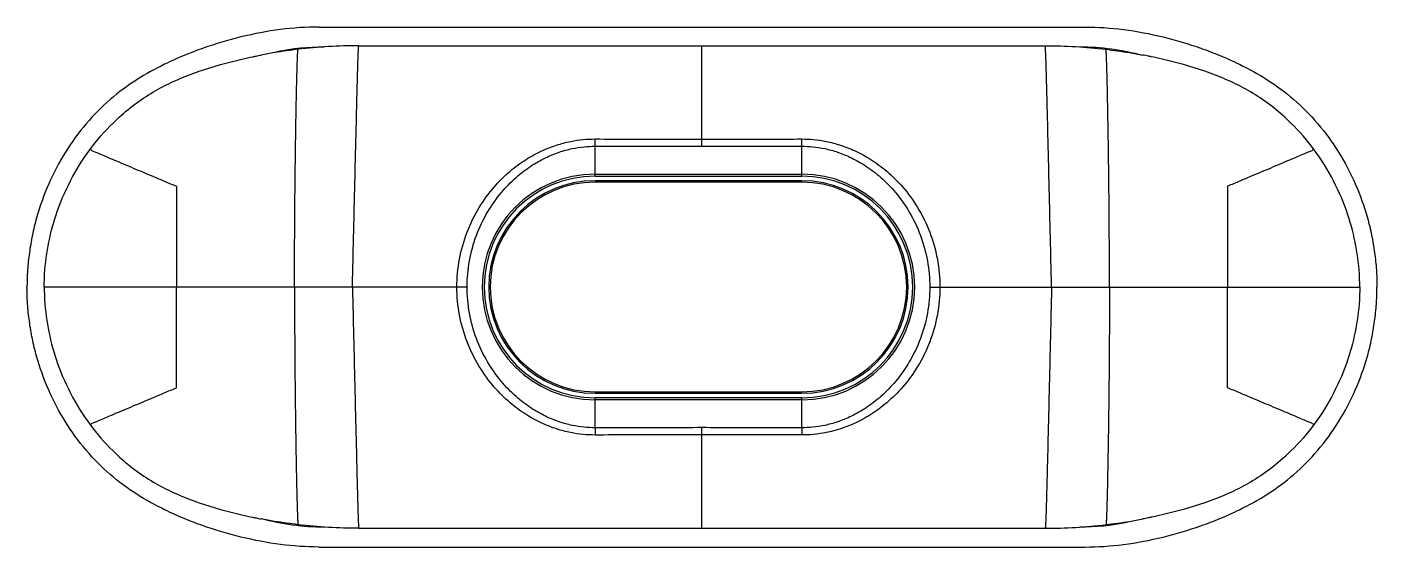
# Model space of a CAD drawing. Extents: x 12 to 460, y -119 to 203.
# Drawn here: x 11.53 to 58.53, y 131.19 to 149.29 of the extents above; entities that cross this region are included whole.
import ezdxf

# ---------------------------------------------------------------- set-up
doc = ezdxf.new("R2010")
doc.units = 0
doc.header["$LTSCALE"] = 16.335
doc.header["$MEASUREMENT"] = 0
doc.layers.get('0').update_dxf_attribs({"linetype": 'CONTINUOUS'})

msp = doc.modelspace()

# ---------------------------------------------------------------- linework, layer by layer
at = {"color": 7, "linetype": 'Continuous'}
for p, q in [((21.691, 149.285), (48.369, 149.285)), ((23.083, 148.635), (46.977, 148.635)), ((35.03, 145.132), (35.03, 148.635)), ((31.306, 145.135), (31.306, 145.387)), ((38.506, 145.134), (38.505, 145.387)), ((31.306, 144.094), (31.306, 145.135)), ((38.506, 144.094), (38.506, 145.134)), ((31.306, 144.165), (38.506, 144.165)), ((31.306, 144.094), (38.506, 144.094)), ((38.506, 143.935), (31.306, 143.935)), ((38.506, 143.885), (31.306, 143.885)), ((16.735, 143.741), (16.735, 140.518)), ((53.325, 143.741), (53.326, 140.518)), ((26.852, 140.235), (12.13, 140.235)), ((16.735, 140.518), (16.735, 140.235)), ((16.735, 139.952), (16.735, 140.235)), ((42.959, 140.235), (57.93, 140.235)), ((53.326, 140.518), (53.325, 140.235)), ((53.326, 139.952), (53.325, 140.235)), ((16.735, 136.73), (16.735, 139.952)), ((53.325, 136.73), (53.326, 139.952)), ((31.306, 136.585), (38.506, 136.585)), ((31.306, 136.535), (38.506, 136.535)), ((31.306, 135.336), (31.306, 136.377)), ((38.506, 136.377), (31.306, 136.377)), ((38.506, 136.306), (31.306, 136.306)), ((38.506, 135.336), (38.506, 136.377)), ((31.306, 135.336), (31.306, 135.083)), ((35.03, 131.835), (35.03, 135.339)), ((38.506, 135.336), (38.505, 135.084)), ((23.083, 131.835), (46.977, 131.835)), ((21.691, 131.185), (48.369, 131.185))]:
    msp.add_line(p, q, dxfattribs=at)
for centre, radius, start, end in [((21.88, 140.235), 8.35, 90, 101.4264), ((48.18, 140.235), 8.35, 74.742, 90), ((31.306, 140.235), 3.929, 90, 270), ((31.306, 140.235), 3.859, 90, 270), ((31.306, 140.235), 3.7, 90, 270), ((31.306, 140.235), 3.65, 90, 270), ((38.506, 140.235), 3.929, 270, 90), ((38.506, 140.235), 3.859, 270, 90), ((38.506, 140.235), 3.7, 270, 90), ((38.506, 140.235), 3.65, 270, 90), ((21.88, 140.235), 8.35, 254.742, 270), ((48.18, 140.235), 8.35, 270, 281.4264)]:
    msp.add_arc(centre, radius, start, end, dxfattribs=at)
for points, knots in [([(21.691, 149.285), (21.247, 149.285), (20.332, 149.221), (19.432, 149.05), (18.975, 148.939)], [0, 0, 0, 0, 1.333292, 2.743324, 2.743324, 2.743324, 2.743324]), ([(48.369, 149.285), (48.813, 149.285), (49.728, 149.221), (50.629, 149.05), (51.085, 148.939)], [0, 0, 0, 0, 1.333292, 2.743324, 2.743324, 2.743324, 2.743324]), ([(18.975, 148.939), (18.532, 148.83), (17.865, 148.631), (16.986, 148.295), (16.206, 147.946), (15.328, 147.463), (14.399, 146.78), (13.561, 145.93), (12.84, 144.938), (12.258, 143.834), (11.906, 142.848), (11.71, 142.04), (11.623, 141.533), (11.575, 141.128), (11.553, 140.878), (11.541, 140.678), (11.535, 140.53), (11.531, 140.382), (11.53, 140.284), (11.53, 140.235)], [0, 0, 0, 0, 1.369548, 2.081747, 2.823065, 3.932459, 5.080288, 6.270648, 7.497733, 8.747328, 10.002027, 10.624983, 11.240854, 11.545186, 11.846536, 11.995967, 12.144492, 12.292061, 12.43862, 12.43862, 12.43862, 12.43862]), ([(22.859, 140.235), (22.868, 140.628), (22.887, 141.412), (22.915, 142.588), (22.943, 143.759), (22.971, 144.922), (22.995, 145.885), (23.013, 146.644), (23.025, 147.107), (23.034, 147.462), (23.041, 147.71), (23.048, 147.938), (23.054, 148.116), (23.059, 148.245), (23.062, 148.333), (23.065, 148.413), (23.068, 148.474), (23.071, 148.518), (23.072, 148.547), (23.074, 148.572), (23.076, 148.593), (23.078, 148.611), (23.079, 148.623), (23.081, 148.631), (23.082, 148.634), (23.083, 148.635), (23.083, 148.635)], [0, 0, 0, 0, 1.178103, 2.354016, 3.52793, 4.693164, 5.844424, 6.415713, 6.970175, 7.233747, 7.482735, 7.71276, 7.920434, 8.014911, 8.102635, 8.183004, 8.254529, 8.286411, 8.315273, 8.340734, 8.362416, 8.379936, 8.3929, 8.400936, 8.403042, 8.404054, 8.404054, 8.404054, 8.404054]), ([(47.201, 140.235), (47.192, 140.628), (47.173, 141.412), (47.145, 142.588), (47.117, 143.759), (47.089, 144.922), (47.066, 145.885), (47.047, 146.644), (47.036, 147.107), (47.026, 147.462), (47.02, 147.71), (47.013, 147.938), (47.007, 148.116), (47.002, 148.245), (46.998, 148.333), (46.995, 148.413), (46.992, 148.474), (46.99, 148.518), (46.988, 148.547), (46.986, 148.572), (46.985, 148.593), (46.983, 148.611), (46.981, 148.623), (46.98, 148.631), (46.979, 148.634), (46.978, 148.635), (46.977, 148.635)], [0, 0, 0, 0, 1.178103, 2.354016, 3.52793, 4.693164, 5.844424, 6.415713, 6.970175, 7.233747, 7.482735, 7.71276, 7.920434, 8.014911, 8.102635, 8.183004, 8.254529, 8.286411, 8.315273, 8.340734, 8.362416, 8.379936, 8.3929, 8.400936, 8.403042, 8.404054, 8.404054, 8.404054, 8.404054]), ([(51.085, 148.939), (51.529, 148.83), (52.195, 148.631), (53.075, 148.295), (53.855, 147.946), (54.732, 147.463), (55.662, 146.78), (56.5, 145.93), (57.221, 144.938), (57.802, 143.834), (58.154, 142.848), (58.35, 142.04), (58.437, 141.533), (58.485, 141.128), (58.507, 140.878), (58.519, 140.678), (58.525, 140.53), (58.529, 140.382), (58.53, 140.284), (58.53, 140.235)], [0, 0, 0, 0, 1.369548, 2.081747, 2.823065, 3.932459, 5.080288, 6.270648, 7.497733, 8.747328, 10.002027, 10.624983, 11.240854, 11.545186, 11.846536, 11.995967, 12.144492, 12.292061, 12.43862, 12.43862, 12.43862, 12.43862]), ([(13.718, 145.014), (13.963, 145.344), (14.58, 146.053), (15.724, 146.971), (17.143, 147.648), (18.384, 148.023), (19.176, 148.208), (19.466, 148.267), (19.503, 148.275)], [0, 0, 0, 0, 1.22955, 2.809763, 4.362151, 5.915792, 6.690467, 6.803075, 6.803075, 6.803075, 6.803075]), ([(20.97, 148.509), (20.835, 148.493), (20.56, 148.457), (20.129, 148.392), (19.834, 148.339), (19.678, 148.309)], [0, 0, 0, 0, 0.408265, 0.832881, 1.307969, 1.307969, 1.307969, 1.307969]), ([(20.845, 140.235), (20.845, 140.622), (20.846, 141.394), (20.852, 142.552), (20.862, 143.706), (20.876, 144.851), (20.89, 145.797), (20.904, 146.54), (20.913, 146.992), (20.921, 147.342), (20.928, 147.588), (20.934, 147.818), (20.94, 147.998), (20.944, 148.13), (20.948, 148.218), (20.951, 148.298), (20.954, 148.358), (20.957, 148.4), (20.959, 148.427), (20.961, 148.451), (20.962, 148.47), (20.964, 148.486), (20.966, 148.498), (20.968, 148.505), (20.969, 148.508), (20.97, 148.509), (20.97, 148.509)], [0, 0, 0, 0, 1.159588, 2.317229, 3.472239, 4.621583, 5.754056, 6.309419, 6.850855, 7.110811, 7.358654, 7.590139, 7.801214, 7.897703, 7.986712, 8.066834, 8.136531, 8.166972, 8.194171, 8.217886, 8.237874, 8.253897, 8.265719, 8.273138, 8.275195, 8.276337, 8.276337, 8.276337, 8.276337]), ([(49.09, 148.509), (49.225, 148.493), (49.501, 148.457), (49.932, 148.392), (50.227, 148.339), (50.382, 148.309)], [0, 0, 0, 0, 0.408265, 0.832881, 1.307969, 1.307969, 1.307969, 1.307969]), ([(49.216, 140.235), (49.216, 140.622), (49.214, 141.394), (49.208, 142.552), (49.199, 143.706), (49.185, 144.851), (49.17, 145.797), (49.156, 146.54), (49.147, 146.992), (49.139, 147.342), (49.133, 147.588), (49.126, 147.818), (49.121, 147.998), (49.116, 148.13), (49.113, 148.218), (49.109, 148.298), (49.106, 148.358), (49.103, 148.4), (49.102, 148.427), (49.1, 148.451), (49.098, 148.47), (49.096, 148.486), (49.094, 148.498), (49.093, 148.505), (49.091, 148.508), (49.09, 148.509), (49.09, 148.509)], [0, 0, 0, 0, 1.159588, 2.317229, 3.472239, 4.621583, 5.754056, 6.309419, 6.850855, 7.110811, 7.358654, 7.590139, 7.801214, 7.897703, 7.986712, 8.066834, 8.136531, 8.166972, 8.194171, 8.217886, 8.237874, 8.253897, 8.265719, 8.273138, 8.275195, 8.276337, 8.276337, 8.276337, 8.276337]), ([(56.342, 145.014), (56.098, 145.344), (55.48, 146.053), (54.336, 146.971), (52.917, 147.648), (51.677, 148.023), (50.884, 148.208), (50.594, 148.267), (50.558, 148.275)], [0, 0, 0, 0, 1.22955, 2.809763, 4.362151, 5.915792, 6.690467, 6.803075, 6.803075, 6.803075, 6.803075]), ([(26.499, 140.235), (26.499, 140.56), (26.559, 141.21), (26.824, 142.147), (27.239, 142.994), (27.757, 143.704), (28.315, 144.259), (28.878, 144.675), (29.426, 144.975), (29.947, 145.18), (30.434, 145.307), (30.883, 145.374), (31.17, 145.387), (31.306, 145.387)], [0, 0, 0, 0, 0.974092, 1.945765, 2.906741, 3.788066, 4.567486, 5.259775, 5.880257, 6.437177, 6.936595, 7.386283, 7.796169, 7.796169, 7.796169, 7.796169]), ([(31.306, 145.387), (31.725, 145.387), (32.557, 145.386), (33.799, 145.385), (34.621, 145.385), (35.03, 145.385)], [0, 0, 0, 0, 1.256301, 2.497595, 3.724035, 3.724035, 3.724035, 3.724035]), ([(35.03, 145.385), (35.412, 145.385), (36.18, 145.385), (37.338, 145.386), (38.115, 145.387), (38.505, 145.387)], [0, 0, 0, 0, 1.145402, 2.303801, 3.475287, 3.475287, 3.475287, 3.475287]), ([(38.505, 145.387), (38.642, 145.387), (38.929, 145.374), (39.377, 145.307), (39.864, 145.18), (40.385, 144.975), (40.933, 144.675), (41.495, 144.26), (42.054, 143.705), (42.571, 142.996), (42.987, 142.149), (43.253, 141.211), (43.313, 140.56), (43.313, 140.235)], [0, 0, 0, 0, 0.409787, 0.859241, 1.358332, 1.914912, 2.535045, 3.226858, 4.005635, 4.886465, 5.848822, 6.821829, 7.796135, 7.796135, 7.796135, 7.796135]), ([(12.137, 140.558), (12.168, 141.299), (12.469, 142.885), (13.21, 144.33), (13.718, 145.015)], [0, 0, 0, 0, 2.222715, 4.779744, 4.779744, 4.779744, 4.779744]), ([(13.718, 145.014), (13.729, 145.02), (13.766, 145.019), (13.814, 144.954), (13.945, 144.931), (14.107, 144.846), (14.327, 144.759), (14.587, 144.647), (14.893, 144.518), (15.113, 144.426), (15.231, 144.376)], [0, 0, 0, 0, 0.035032, 0.098049, 0.225159, 0.41305, 0.649644, 0.932614, 1.263082, 1.646904, 1.646904, 1.646904, 1.646904]), ([(26.852, 140.235), (26.852, 140.54), (26.907, 141.15), (27.15, 142.032), (27.532, 142.832), (28.008, 143.508), (28.524, 144.041), (29.045, 144.442), (29.554, 144.734), (30.039, 144.933), (30.492, 145.057), (30.911, 145.122), (31.178, 145.135), (31.306, 145.135)], [0, 0, 0, 0, 0.913591, 1.826273, 2.73063, 3.56095, 4.294965, 4.945748, 5.527663, 6.048753, 6.515217, 6.934797, 7.317072, 7.317072, 7.317072, 7.317072]), ([(31.306, 145.135), (31.725, 145.134), (32.557, 145.133), (33.799, 145.132), (34.621, 145.132), (35.03, 145.132)], [0, 0, 0, 0, 1.256239, 2.497644, 3.724362, 3.724362, 3.724362, 3.724362]), ([(35.03, 145.132), (35.412, 145.132), (36.18, 145.132), (37.339, 145.133), (38.115, 145.134), (38.506, 145.134)], [0, 0, 0, 0, 1.145666, 2.304185, 3.47564, 3.47564, 3.47564, 3.47564]), ([(38.506, 145.134), (38.633, 145.135), (38.901, 145.121), (39.319, 145.057), (39.772, 144.933), (40.257, 144.734), (40.766, 144.443), (41.287, 144.042), (41.802, 143.51), (42.278, 142.834), (42.661, 142.033), (42.904, 141.151), (42.959, 140.54), (42.959, 140.235)], [0, 0, 0, 0, 0.382192, 0.801565, 1.26773, 1.788497, 2.370066, 3.020368, 3.75375, 4.583617, 5.489319, 6.403284, 7.317045, 7.317045, 7.317045, 7.317045]), ([(56.342, 145.014), (56.332, 145.02), (56.294, 145.019), (56.246, 144.954), (56.115, 144.931), (55.954, 144.846), (55.734, 144.759), (55.474, 144.647), (55.167, 144.518), (54.948, 144.426), (54.83, 144.376)], [0, 0, 0, 0, 0.035032, 0.098049, 0.225159, 0.41305, 0.649644, 0.932614, 1.263082, 1.646904, 1.646904, 1.646904, 1.646904]), ([(57.923, 140.558), (57.892, 141.299), (57.592, 142.885), (56.85, 144.33), (56.342, 145.015)], [0, 0, 0, 0, 2.222715, 4.779744, 4.779744, 4.779744, 4.779744]), ([(15.231, 144.376), (15.338, 144.33), (15.566, 144.234), (15.925, 144.083), (16.318, 143.917), (16.592, 143.801), (16.735, 143.741)], [0, 0, 0, 0, 0.351074, 0.740671, 1.168115, 1.633028, 1.633028, 1.633028, 1.633028]), ([(54.83, 144.376), (54.722, 144.33), (54.495, 144.234), (54.136, 144.083), (53.742, 143.917), (53.468, 143.801), (53.325, 143.741)], [0, 0, 0, 0, 0.351074, 0.740671, 1.168115, 1.633028, 1.633028, 1.633028, 1.633028]), ([(18.975, 131.532), (18.532, 131.64), (17.865, 131.84), (16.986, 132.175), (16.206, 132.525), (15.328, 133.008), (14.399, 133.691), (13.561, 134.54), (12.84, 135.533), (12.258, 136.637), (11.906, 137.622), (11.71, 138.431), (11.623, 138.938), (11.575, 139.342), (11.553, 139.593), (11.541, 139.793), (11.535, 139.941), (11.531, 140.088), (11.53, 140.186), (11.53, 140.235)], [0, 0, 0, 0, 1.369548, 2.081747, 2.823065, 3.932459, 5.080288, 6.270648, 7.497733, 8.747328, 10.002027, 10.624983, 11.240854, 11.545186, 11.846536, 11.995967, 12.144492, 12.292061, 12.43862, 12.43862, 12.43862, 12.43862]), ([(20.845, 140.235), (20.845, 139.849), (20.846, 139.076), (20.852, 137.919), (20.862, 136.765), (20.876, 135.619), (20.89, 134.674), (20.904, 133.931), (20.913, 133.479), (20.921, 133.129), (20.928, 132.883), (20.934, 132.653), (20.94, 132.473), (20.944, 132.341), (20.948, 132.253), (20.951, 132.173), (20.954, 132.113), (20.957, 132.071), (20.959, 132.044), (20.961, 132.02), (20.962, 132), (20.964, 131.984), (20.966, 131.973), (20.968, 131.966), (20.969, 131.963), (20.97, 131.962), (20.97, 131.962)], [0, 0, 0, 0, 1.159588, 2.317229, 3.472239, 4.621583, 5.754056, 6.309419, 6.850855, 7.110811, 7.358654, 7.590139, 7.801214, 7.897703, 7.986712, 8.066834, 8.136531, 8.166972, 8.194171, 8.217886, 8.237874, 8.253897, 8.265719, 8.273138, 8.275195, 8.276337, 8.276337, 8.276337, 8.276337]), ([(22.859, 140.235), (22.868, 139.843), (22.887, 139.058), (22.915, 137.883), (22.943, 136.711), (22.971, 135.548), (22.995, 134.586), (23.013, 133.827), (23.025, 133.364), (23.034, 133.009), (23.041, 132.761), (23.048, 132.532), (23.054, 132.355), (23.059, 132.225), (23.062, 132.138), (23.065, 132.058), (23.068, 131.997), (23.071, 131.953), (23.072, 131.924), (23.074, 131.899), (23.076, 131.877), (23.078, 131.86), (23.079, 131.847), (23.081, 131.84), (23.082, 131.836), (23.083, 131.835), (23.083, 131.835)], [0, 0, 0, 0, 1.178103, 2.354016, 3.52793, 4.693164, 5.844424, 6.415713, 6.970175, 7.233747, 7.482735, 7.71276, 7.920434, 8.014911, 8.102635, 8.183004, 8.254529, 8.286411, 8.315273, 8.340734, 8.362416, 8.379936, 8.3929, 8.400936, 8.403042, 8.404054, 8.404054, 8.404054, 8.404054]), ([(31.306, 135.083), (31.17, 135.083), (30.883, 135.097), (30.435, 135.163), (29.949, 135.29), (29.427, 135.495), (28.88, 135.795), (28.317, 136.21), (27.759, 136.764), (27.241, 137.473), (26.825, 138.32), (26.559, 139.259), (26.499, 139.91), (26.499, 140.235)], [0, 0, 0, 0, 0.40956, 0.858795, 1.357683, 1.914078, 2.534045, 3.2257, 4.004392, 4.885208, 5.847127, 6.820427, 7.79616, 7.79616, 7.79616, 7.79616]), ([(31.306, 135.336), (31.179, 135.336), (30.911, 135.349), (30.493, 135.414), (30.04, 135.537), (29.555, 135.736), (29.047, 136.027), (28.526, 136.428), (28.011, 136.96), (27.534, 137.635), (27.151, 138.436), (26.907, 139.319), (26.852, 139.93), (26.852, 140.235)], [0, 0, 0, 0, 0.381972, 0.80113, 1.267097, 1.78769, 2.369115, 3.019295, 3.75262, 4.582467, 5.487722, 6.401936, 7.317065, 7.317065, 7.317065, 7.317065]), ([(43.313, 140.235), (43.313, 139.911), (43.253, 139.262), (42.988, 138.325), (42.573, 137.478), (42.056, 136.768), (41.498, 136.213), (40.935, 135.797), (40.387, 135.496), (39.865, 135.291), (39.378, 135.164), (38.929, 135.097), (38.642, 135.083), (38.505, 135.084)], [0, 0, 0, 0, 0.972661, 1.944034, 2.905444, 3.786792, 4.5663, 5.258742, 5.879394, 6.4365, 6.936122, 7.38603, 7.796144, 7.796144, 7.796144, 7.796144]), ([(42.959, 140.235), (42.959, 139.931), (42.905, 139.322), (42.662, 138.44), (42.28, 137.639), (41.804, 136.963), (41.289, 136.431), (40.768, 136.029), (40.259, 135.737), (39.773, 135.538), (39.32, 135.414), (38.901, 135.349), (38.633, 135.336), (38.506, 135.336)], [0, 0, 0, 0, 0.91222, 1.824647, 2.729447, 3.559796, 4.29387, 4.944772, 5.526834, 6.048098, 6.51476, 6.934556, 7.317053, 7.317053, 7.317053, 7.317053]), ([(47.201, 140.235), (47.192, 139.843), (47.173, 139.058), (47.145, 137.883), (47.117, 136.711), (47.089, 135.548), (47.066, 134.586), (47.047, 133.827), (47.036, 133.364), (47.026, 133.009), (47.02, 132.761), (47.013, 132.532), (47.007, 132.355), (47.002, 132.225), (46.998, 132.138), (46.995, 132.058), (46.992, 131.997), (46.99, 131.953), (46.988, 131.924), (46.986, 131.899), (46.985, 131.877), (46.983, 131.86), (46.981, 131.847), (46.98, 131.84), (46.979, 131.836), (46.978, 131.835), (46.977, 131.835)], [0, 0, 0, 0, 1.178103, 2.354016, 3.52793, 4.693164, 5.844424, 6.415713, 6.970175, 7.233747, 7.482735, 7.71276, 7.920434, 8.014911, 8.102635, 8.183004, 8.254529, 8.286411, 8.315273, 8.340734, 8.362416, 8.379936, 8.3929, 8.400936, 8.403042, 8.404054, 8.404054, 8.404054, 8.404054]), ([(49.216, 140.235), (49.216, 139.849), (49.214, 139.076), (49.208, 137.919), (49.199, 136.765), (49.185, 135.619), (49.17, 134.674), (49.156, 133.931), (49.147, 133.479), (49.139, 133.129), (49.133, 132.883), (49.126, 132.653), (49.121, 132.473), (49.116, 132.341), (49.113, 132.253), (49.109, 132.173), (49.106, 132.113), (49.103, 132.071), (49.102, 132.044), (49.1, 132.02), (49.098, 132), (49.096, 131.984), (49.094, 131.973), (49.093, 131.966), (49.091, 131.963), (49.09, 131.962), (49.09, 131.962)], [0, 0, 0, 0, 1.159588, 2.317229, 3.472239, 4.621583, 5.754056, 6.309419, 6.850855, 7.110811, 7.358654, 7.590139, 7.801214, 7.897703, 7.986712, 8.066834, 8.136531, 8.166972, 8.194171, 8.217886, 8.237874, 8.253897, 8.265719, 8.273138, 8.275195, 8.276337, 8.276337, 8.276337, 8.276337]), ([(51.085, 131.532), (51.529, 131.64), (52.195, 131.84), (53.075, 132.175), (53.855, 132.525), (54.732, 133.008), (55.662, 133.691), (56.5, 134.54), (57.221, 135.533), (57.802, 136.637), (58.154, 137.622), (58.35, 138.431), (58.437, 138.938), (58.485, 139.342), (58.507, 139.593), (58.519, 139.793), (58.525, 139.941), (58.529, 140.088), (58.53, 140.186), (58.53, 140.235)], [0, 0, 0, 0, 1.369548, 2.081747, 2.823065, 3.932459, 5.080288, 6.270648, 7.497733, 8.747328, 10.002027, 10.624983, 11.240854, 11.545186, 11.846536, 11.995967, 12.144492, 12.292061, 12.43862, 12.43862, 12.43862, 12.43862]), ([(12.137, 139.912), (12.168, 139.172), (12.469, 137.585), (13.21, 136.141), (13.718, 135.456)], [0, 0, 0, 0, 2.222715, 4.779744, 4.779744, 4.779744, 4.779744]), ([(57.923, 139.912), (57.892, 139.172), (57.592, 137.585), (56.85, 136.141), (56.342, 135.456)], [0, 0, 0, 0, 2.222715, 4.779744, 4.779744, 4.779744, 4.779744]), ([(15.231, 136.094), (15.338, 136.14), (15.566, 136.236), (15.925, 136.388), (16.318, 136.553), (16.592, 136.669), (16.735, 136.73)], [0, 0, 0, 0, 0.351074, 0.740671, 1.168115, 1.633028, 1.633028, 1.633028, 1.633028]), ([(54.83, 136.094), (54.722, 136.14), (54.495, 136.236), (54.136, 136.388), (53.742, 136.553), (53.468, 136.669), (53.325, 136.73)], [0, 0, 0, 0, 0.351074, 0.740671, 1.168115, 1.633028, 1.633028, 1.633028, 1.633028]), ([(13.718, 135.456), (13.729, 135.451), (13.766, 135.452), (13.814, 135.517), (13.945, 135.54), (14.107, 135.625), (14.327, 135.712), (14.587, 135.824), (14.893, 135.953), (15.113, 136.045), (15.231, 136.094)], [0, 0, 0, 0, 0.035032, 0.098049, 0.225159, 0.41305, 0.649644, 0.932614, 1.263082, 1.646904, 1.646904, 1.646904, 1.646904]), ([(56.342, 135.456), (56.332, 135.451), (56.294, 135.452), (56.246, 135.517), (56.115, 135.54), (55.954, 135.625), (55.734, 135.712), (55.474, 135.824), (55.167, 135.953), (54.948, 136.045), (54.83, 136.094)], [0, 0, 0, 0, 0.035032, 0.098049, 0.225159, 0.41305, 0.649644, 0.932614, 1.263082, 1.646904, 1.646904, 1.646904, 1.646904]), ([(13.718, 135.456), (13.963, 135.127), (14.58, 134.418), (15.724, 133.5), (17.143, 132.823), (18.384, 132.447), (19.176, 132.263), (19.466, 132.203), (19.503, 132.196)], [0, 0, 0, 0, 1.22955, 2.809763, 4.362151, 5.915792, 6.690467, 6.803075, 6.803075, 6.803075, 6.803075]), ([(56.342, 135.456), (56.098, 135.127), (55.48, 134.418), (54.336, 133.5), (52.917, 132.823), (51.677, 132.447), (50.884, 132.263), (50.594, 132.203), (50.558, 132.196)], [0, 0, 0, 0, 1.22955, 2.809763, 4.362151, 5.915792, 6.690467, 6.803075, 6.803075, 6.803075, 6.803075]), ([(35.03, 135.339), (34.621, 135.339), (33.799, 135.338), (32.557, 135.337), (31.725, 135.336), (31.306, 135.336)], [0, 0, 0, 0, 1.226719, 2.468123, 3.724362, 3.724362, 3.724362, 3.724362]), ([(35.03, 135.086), (34.621, 135.086), (33.799, 135.085), (32.557, 135.084), (31.725, 135.084), (31.306, 135.083)], [0, 0, 0, 0, 1.226442, 2.467734, 3.724035, 3.724035, 3.724035, 3.724035]), ([(38.506, 135.336), (38.115, 135.337), (37.339, 135.337), (36.18, 135.338), (35.412, 135.339), (35.03, 135.339)], [0, 0, 0, 0, 1.171456, 2.329975, 3.47564, 3.47564, 3.47564, 3.47564]), ([(38.505, 135.084), (38.115, 135.084), (37.338, 135.085), (36.18, 135.086), (35.412, 135.086), (35.03, 135.086)], [0, 0, 0, 0, 1.171487, 2.329887, 3.475287, 3.475287, 3.475287, 3.475287]), ([(20.97, 131.962), (20.835, 131.978), (20.56, 132.013), (20.129, 132.079), (19.834, 132.131), (19.678, 132.161)], [0, 0, 0, 0, 0.408265, 0.832881, 1.307969, 1.307969, 1.307969, 1.307969]), ([(49.09, 131.962), (49.225, 131.978), (49.501, 132.013), (49.932, 132.079), (50.227, 132.131), (50.382, 132.161)], [0, 0, 0, 0, 0.408265, 0.832881, 1.307969, 1.307969, 1.307969, 1.307969]), ([(21.691, 131.185), (21.247, 131.185), (20.332, 131.25), (19.432, 131.421), (18.975, 131.532)], [0, 0, 0, 0, 1.333292, 2.743324, 2.743324, 2.743324, 2.743324]), ([(48.369, 131.185), (48.813, 131.185), (49.728, 131.25), (50.629, 131.421), (51.085, 131.532)], [0, 0, 0, 0, 1.333292, 2.743324, 2.743324, 2.743324, 2.743324])]:
    msp.add_open_spline(points, degree=3, knots=knots, dxfattribs=at)
for points in [[(23.083, 148.635), (22.378, 148.635), (21.671, 148.592), (20.97, 148.509)], [(46.977, 148.635), (47.683, 148.635), (48.389, 148.592), (49.09, 148.509)], [(19.503, 148.275), (19.561, 148.287), (19.62, 148.298), (19.678, 148.309)], [(50.558, 148.275), (50.499, 148.287), (50.441, 148.298), (50.382, 148.309)], [(12.13, 140.235), (12.13, 140.343), (12.132, 140.451), (12.137, 140.558)], [(57.93, 140.235), (57.93, 140.343), (57.928, 140.451), (57.923, 140.558)], [(12.13, 140.235), (12.13, 140.128), (12.132, 140.02), (12.137, 139.912)], [(57.93, 140.235), (57.93, 140.128), (57.928, 140.02), (57.923, 139.912)], [(19.503, 132.196), (19.561, 132.184), (19.62, 132.172), (19.678, 132.161)], [(50.558, 132.196), (50.499, 132.184), (50.441, 132.172), (50.382, 132.161)], [(23.083, 131.835), (22.378, 131.835), (21.671, 131.879), (20.97, 131.962)], [(46.977, 131.835), (47.683, 131.835), (48.389, 131.879), (49.09, 131.962)]]:
    msp.add_open_spline(points, degree=3, dxfattribs=at)

doc.saveas('drawing.dxf')
